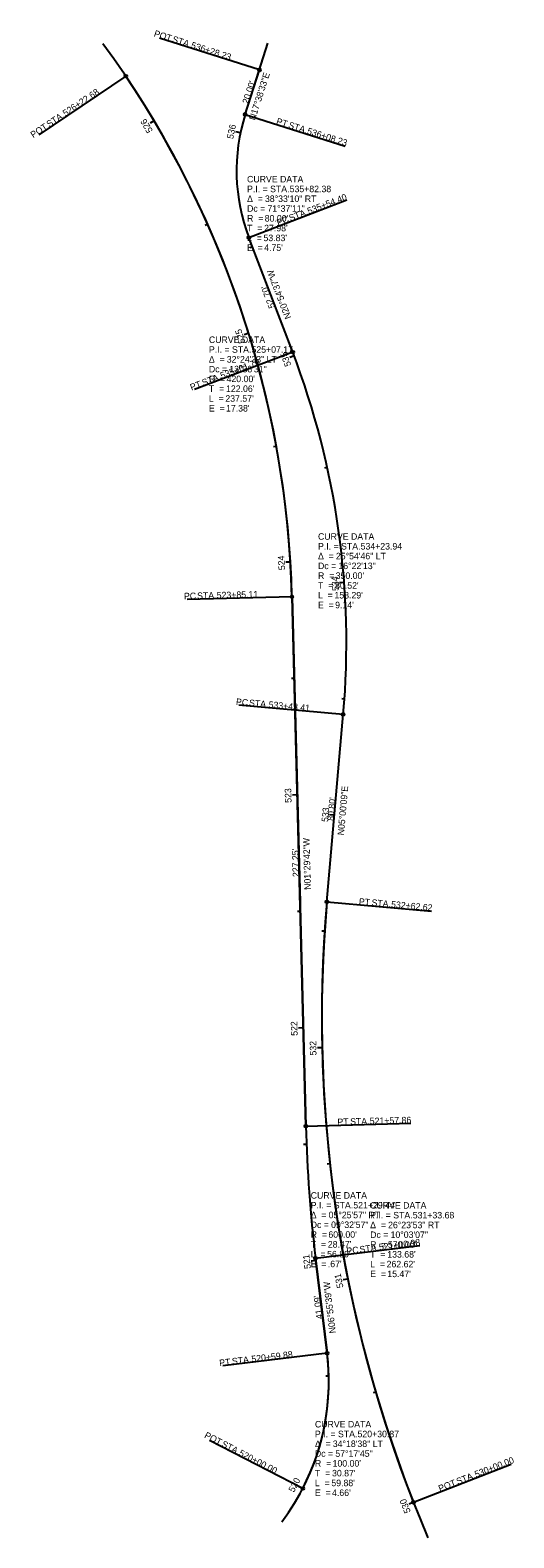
# Model space of a CAD drawing. Extents: x 152582 to 152790, y 330205 to 331194.
# Drawn here: x 152583 to 152790, y 330205 to 330852 of the extents above; entities that cross this region are included whole.
import ezdxf

# ---------------------------------------------------------------- set-up
doc = ezdxf.new("R2010")
doc.units = 0
for name, color, linetype in [('GE_P_Alignment_100_Cardinal_Points', 7, 'Continuous'), ('GE_P_Alignment_100_Stations', 7, 'Continuous'), ('MD_P_CURB_FACE_BOT', 7, 'Continuous'), ('MD_P_JCP_B', 7, 'Continuous'), ('MD_P_JCP_T', 7, 'Continuous'), ('PF_X_Ground_Line', 7, 'Continuous'), ('PV_P_Curb', 7, 'Continuous'), ('PV_P_EOP', 7, 'Continuous')]:
    doc.layers.add(name, color=color, linetype=linetype)

msp = doc.modelspace()

# ---------------------------------------------------------------- linework, layer by layer
at = {"layer": 'GE_P_Alignment_100_Cardinal_Points'}
for p, q in [((152675.23, 330815.5), (152681.29, 330834.56)), ((152695.55, 330713.47), (152676.74, 330762.7)), ((152695.26, 330608.53), (152698.69, 330477.25)), ((152710.22, 330477.55), (152717.26, 330558.04)), ((152701.19, 330381.36), (152697.69, 330515.61)), ((152705.37, 330324.65), (152710.32, 330283.86))]:
    msp.add_line(p, q, dxfattribs=at)
for centre, radius, start, end in [((152275.4, 330597.57), 420, 1.49511, 33.9043), ((152751.47, 330791.25), 80, 162.35743, 200.91029), ((152368.6, 330588.56), 350, 354.99762, 20.91029), ((153278.05, 330427.85), 570, 174.99762, 201.3957), ((153300.99, 330397.02), 600, 181.49511, 186.92749), ((152611.05, 330271.79), 100, 332.6438, 6.92749)]:
    msp.add_arc(centre, radius, start, end, dxfattribs=at)
at = {"layer": 'GE_P_Alignment_100_Stations'}
for p, q in [((152675.23, 330815.5), (152681.29, 330834.56)), ((152675.23, 330815.5), (152681.29, 330834.56)), ((152695.55, 330713.47), (152676.74, 330762.7)), ((152695.55, 330713.47), (152676.74, 330762.7)), ((152695.55, 330713.47), (152676.74, 330762.7)), ((152695.26, 330608.53), (152701.19, 330381.36)), ((152695.26, 330608.53), (152701.19, 330381.36)), ((152701.19, 330381.36), (152695.26, 330608.53)), ((152710.22, 330477.55), (152717.26, 330558.04)), ((152710.22, 330477.55), (152717.26, 330558.04)), ((152710.22, 330477.55), (152717.26, 330558.04)), ((152705.37, 330324.65), (152710.32, 330283.86)), ((152705.37, 330324.65), (152710.32, 330283.86)), ((152710.32, 330283.86), (152705.37, 330324.65))]:
    msp.add_line(p, q, dxfattribs=at)
for centre, radius, start, end in [((152275.4, 330597.57), 420, 1.49511, 33.9043), ((152275.4, 330597.57), 420, 1.49511, 33.9043), ((152751.47, 330791.25), 80, 162.35743, 200.91029), ((152751.47, 330791.25), 80, 162.35743, 200.91029), ((152751.47, 330791.25), 80, 162.35743, 200.91029), ((152368.6, 330588.56), 350, 354.99762, 20.91029), ((152368.6, 330588.56), 350, 354.99762, 20.91029), ((152368.6, 330588.56), 350, 354.99762, 20.91029), ((153278.05, 330427.85), 570, 174.99762, 201.3957), ((153278.05, 330427.85), 570, 174.99762, 201.3957), ((153300.99, 330397.02), 600, 181.49511, 186.92749), ((153300.99, 330397.02), 600, 181.49511, 186.92749), ((153300.99, 330397.02), 600, 181.49511, 186.92749), ((152611.05, 330271.79), 100, 332.61686, 6.92749), ((152611.05, 330271.79), 100, 332.61686, 6.92749)]:
    msp.add_arc(centre, radius, start, end, dxfattribs=at)
at = {"layer": 'MD_P_CURB_FACE_BOT'}
for p, q in [((152636.13, 330812.69), (152634.41, 330811.67)), ((152673.15, 330807.54), (152671.19, 330807.95)), ((152659.13, 330768.33), (152658.03, 330767.84)), ((152678.31, 330758.59), (152677.19, 330758.16)), ((152676.69, 330721.55), (152674.78, 330720.96)), ((152696.15, 330711.88), (152694.28, 330711.17)), ((152688.57, 330673.01), (152687.39, 330672.79)), ((152710.37, 330663.99), (152709.2, 330663.73)), ((152694.61, 330623.41), (152692.61, 330623.28)), ((152717.63, 330614.56), (152715.64, 330614.41)), ((152696.18, 330573.43), (152694.98, 330573.4)), ((152717.78, 330564.6), (152716.58, 330564.69)), ((152697.48, 330523.45), (152695.48, 330523.4)), ((152713.48, 330514.79), (152711.49, 330514.96)), ((152698.79, 330473.47), (152697.59, 330473.44)), ((152709.26, 330464.97), (152708.06, 330465.05)), ((152700.09, 330423.48), (152698.09, 330423.43)), ((152708.19, 330415), (152706.19, 330414.95)), ((152701.45, 330373.5), (152700.25, 330373.46)), ((152711.51, 330365.12), (152710.32, 330364.99)), ((152705.48, 330323.68), (152703.5, 330323.44)), ((152719.18, 330315.73), (152717.22, 330315.34)), ((152711.03, 330274), (152709.83, 330273.98)), ((152731.15, 330267.2), (152730, 330266.86)), ((152699.85, 330225.8), (152698.07, 330226.72)), ((152747.33, 330219.91), (152745.47, 330219.18))]:
    msp.add_line(p, q, dxfattribs=at)
at = {"layer": 'MD_P_JCP_B'}
for p, q in [((152681.29, 330834.56), (152638.41, 330848.2)), ((152623.99, 330831.85), (152586.64, 330806.75)), ((152675.23, 330815.5), (152718.12, 330801.86)), ((152676.74, 330762.7), (152718.78, 330778.76)), ((152695.55, 330713.47), (152653.51, 330697.41)), ((152695.26, 330608.53), (152650.28, 330607.36)), ((152717.26, 330558.04), (152672.44, 330561.96)), ((152710.22, 330477.55), (152755.05, 330473.63)), ((152701.19, 330381.36), (152746.18, 330382.54)), ((152705.37, 330324.65), (152750.04, 330330.08)), ((152710.32, 330283.86), (152665.65, 330278.43)), ((152699.85, 330225.8), (152659.89, 330246.5)), ((152747.33, 330219.91), (152789.23, 330236.32))]:
    msp.add_line(p, q, dxfattribs=at)
for centre in [(152623.99, 330831.85), (152681.29, 330834.56), (152675.23, 330815.5), (152676.74, 330762.7), (152695.55, 330713.47), (152695.26, 330608.53), (152717.26, 330558.04), (152710.22, 330477.55), (152701.19, 330381.36), (152705.37, 330324.65), (152710.32, 330283.86), (152699.85, 330225.8), (152747.33, 330219.91)]:
    msp.add_circle(centre, 0.6, dxfattribs=at)
at = {"layer": 'PF_X_Ground_Line'}
msp.add_line((152675.23, 330815.5), (152684.95, 330846.05), dxfattribs=at)
for centre, radius, start, end in [((152275.4, 330597.57), 420, 1.49511, 36.22828), ((153278.05, 330427.85), 570, 174.99762, 203.05087), ((152611.05, 330271.79), 100, 322.95588, 6.92749)]:
    msp.add_arc(centre, radius, start, end, dxfattribs=at)

# ---------------------------------------------------------------- texts
at = {"layer": 'MD_P_CURB_FACE_BOT'}
for s, rotation, p in [('526', 120.80976, (152635.7, 330808.53)), ('536', 78.25268, (152670.01, 330804.76)), ('525', 107.16791, (152675.28, 330717.65)), ('535', 110.63118, (152694.98, 330707.91)), ('524', 93.52605, (152692.32, 330619.99)), ('534', 94.26096, (152715.38, 330611.11)), ('523', 91.49511, (152695.07, 330520.11)), ('533', 84.99762, (152710.7, 330511.75)), ('522', 91.49511, (152697.68, 330420.14)), ('532', 91.29192, (152705.77, 330411.66)), ('521', 96.92749, (152703.38, 330320.25)), ('531', 101.34381, (152717.35, 330312.15)), ('520', 62.61686, (152696.09, 330223.98)), ('530', 111.3957, (152746.22, 330215.88))]:
    msp.add_text(s, height=2.8, rotation=rotation, dxfattribs=at).set_placement(p)
at = {"layer": 'MD_P_JCP_B'}
for s, rotation, p in [('POT', 342.35743, (152635.83, 330849.06)), (' STA. ', 342.35743, (152642.69, 330846.88)), ('536+28.23', 342.35743, (152651.7, 330844.02)), ('526+22.68', 33.9043, (152598.13, 330814.52)), ('POT', 33.9043, (152584.31, 330805.23)), (' STA. ', 33.9043, (152590.28, 330809.25)), ('PT', 342.35743, (152688.27, 330811.4)), (' STA. ', 342.35743, (152692.48, 330810.06)), ('536+08.23', 342.35743, (152701.49, 330807.19)), ('535+54.40', 20.91029, (152702.46, 330772.57)), ('PC', 20.91029, (152689.34, 330767.56)), (' STA. ', 20.91029, (152693.63, 330769.2)), ('535+01.70', 20.91029, (152665.13, 330701.9)), ('PT', 20.91029, (152652.18, 330696.95)), (' STA. ', 20.91029, (152656.31, 330698.53)), ('PC', 1.49511, (152648.98, 330607.37)), (' STA. ', 1.49511, (152653.57, 330607.49)), ('523+85.11', 1.49511, (152663.01, 330607.73)), ('PC', 354.99762, (152671.15, 330562.12)), (' STA. ', 354.99762, (152675.72, 330561.72)), ('533+43.41', 354.99762, (152685.13, 330560.89)), ('PT', 354.99762, (152723.83, 330476.4)), (' STA. ', 354.99762, (152728.23, 330476.02)), ('532+62.62', 354.99762, (152737.65, 330475.19)), ('PT', 1.49511, (152714.77, 330381.76)), (' STA. ', 1.49511, (152719.18, 330381.87)), ('521+57.86', 1.49511, (152728.63, 330382.12)), ('521+00.98', 6.92749, (152732.72, 330328.01)), ('PC', 6.92749, (152718.78, 330326.32)), (' STA. ', 6.92749, (152723.34, 330326.87)), ('PT', 6.92749, (152664.26, 330278.3)), (' STA. ', 6.92749, (152668.65, 330278.83)), ('520+59.88', 6.92749, (152678.03, 330279.97)), ('POT', 332.61686, (152657.42, 330247.82)), (' STA. ', 332.61686, (152663.82, 330244.51)), ('520+00.00', 332.61686, (152672.21, 330240.16)), ('530+00.00', 21.3957, (152774.18, 330230.47)), ('POT', 21.3957, (152758.68, 330224.4)), (' STA. ', 21.3957, (152765.38, 330227.02))]:
    msp.add_text(s, height=2.8, rotation=rotation, dxfattribs=at).set_placement(p)
at = {"layer": 'MD_P_JCP_T'}
for s, p in [('CURVE DATA', (152675.99, 330786.3)), ('P.I. = STA. ', (152675.99, 330782.1)), ('535+82.38', (152694.25, 330782.1)), ('Δ  = ', (152675.99, 330777.9)), ('38°33\'10" RT', (152683.66, 330777.9)), ('Dc = ', (152675.99, 330773.7)), ('R  = ', (152675.99, 330769.5)), ("80.00'", (152683.57, 330769.5)), ('71°37\'11"', (152684.72, 330773.7)), ('T  = ', (152675.99, 330765.3)), ("27.98'", (152683.32, 330765.3)), ('L  = ', (152675.99, 330761.1)), ('E  = ', (152675.99, 330756.9)), ("53.83'", (152683.03, 330761.1)), ("4.75'", (152683.33, 330756.9)), ('CURVE DATA', (152659.63, 330717.39)), ('P.I. = STA. ', (152659.63, 330713.19)), ('525+07.17', (152677.89, 330713.19)), ('Δ  = ', (152659.63, 330708.99)), ('Dc = ', (152659.63, 330704.79)), ('32°24\'33" LT', (152667.3, 330708.99)), ('13°38\'31"', (152668.37, 330704.79)), ('R  = ', (152659.63, 330700.59)), ("420.00'", (152667.21, 330700.59)), ('T  = ', (152659.63, 330696.39)), ('L  = ', (152659.63, 330692.19)), ("237.57'", (152666.67, 330692.19)), ("122.06'", (152666.97, 330696.39)), ('E  = ', (152659.63, 330687.99)), ("17.38'", (152666.97, 330687.99)), ('CURVE DATA', (152706.41, 330632.96)), ('P.I. = STA. ', (152706.41, 330628.76)), ('534+23.94', (152724.67, 330628.76)), ('Δ  = ', (152706.41, 330624.56)), ('Dc = ', (152706.41, 330620.36)), ('25°54\'46" LT', (152714.08, 330624.56)), ('16°22\'13"', (152715.14, 330620.36)), ('R  = ', (152706.41, 330616.16)), ("350.00'", (152713.99, 330616.16)), ('T  = ', (152706.41, 330611.96)), ('L  = ', (152706.41, 330607.76)), ("158.29'", (152713.45, 330607.76)), ("80.52'", (152713.74, 330611.96)), ('E  = ', (152706.41, 330603.56)), ("9.14'", (152713.75, 330603.56)), ('CURVE DATA', (152703.28, 330350.21)), ('Δ  = ', (152703.28, 330341.81)), ('P.I. = STA. ', (152703.28, 330346.01)), ('05°25\'57" RT', (152710.96, 330341.81)), ('521+29.44', (152721.55, 330346.01)), ('CURVE DATA', (152728.77, 330345.93)), ('P.I. = STA. ', (152728.77, 330341.73)), ('531+33.68', (152747.04, 330341.73)), ('Dc = ', (152703.28, 330337.61)), ('09°32\'57"', (152712.02, 330337.61)), ('Δ  = ', (152728.77, 330337.53)), ('26°23\'53" RT', (152736.45, 330337.53)), ('T  = ', (152703.28, 330329.21)), ('R  = ', (152703.28, 330333.41)), ("28.47'", (152710.62, 330329.21)), ("600.00'", (152710.86, 330333.41)), ('Dc = ', (152728.77, 330333.33)), ('R  = ', (152728.77, 330329.13)), ("570.00'", (152736.36, 330329.13)), ('10°03\'07"', (152737.51, 330333.33)), ('L  = ', (152703.28, 330325.01)), ("56.89'", (152710.32, 330325.01)), ('T  = ', (152728.77, 330324.93)), ("133.68'", (152736.11, 330324.93)), ('E  = ', (152703.28, 330320.81)), (".67'", (152710.62, 330320.81)), ('L  = ', (152728.77, 330320.73)), ('E  = ', (152728.77, 330316.53)), ("262.62'", (152735.82, 330320.73)), ("15.47'", (152736.12, 330316.53)), ('CURVE DATA', (152705.09, 330252.03)), ('P.I. = STA. ', (152705.09, 330247.83)), ('520+30.87', (152723.35, 330247.83)), ('Δ  = ', (152705.09, 330243.63)), ('Dc = ', (152705.09, 330239.43)), ('34°18\'38" LT', (152712.76, 330243.63)), ('57°17\'45"', (152713.83, 330239.43)), ('R  = ', (152705.09, 330235.23)), ("100.00'", (152712.67, 330235.23)), ('T  = ', (152705.09, 330231.03)), ('L  = ', (152705.09, 330226.83)), ("59.88'", (152712.13, 330226.83)), ("30.87'", (152712.42, 330231.03)), ('E  = ', (152705.09, 330222.63)), ("4.66'", (152712.43, 330222.63))]:
    msp.add_text(s, height=2.8, dxfattribs=at).set_placement(p)
at = {"layer": 'PV_P_Curb'}
for s, rotation, p in [('N17°38\'33"E', 72.35743, (152679.39, 330812.74)), ('N20°54\'37"W', 110.91029, (152695.02, 330728.3)), ('N05°00\'09"E', 84.99762, (152717.53, 330506.06)), ('N01°29\'42"W', 91.49511, (152703.35, 330482.76)), ('N06°55\'39"W', 96.92749, (152714.1, 330292.61))]:
    msp.add_text(s, height=2.8, rotation=rotation, dxfattribs=at).set_placement(p)
at = {"layer": 'PV_P_EOP'}
for s, rotation, p in [("20.00'", 72.35743, (152676.54, 330819.74)), ("52.70'", 110.91029, (152688.09, 330732.88)), ("80.80'", 84.99762, (152713.21, 330512.26)), ("227.25'", 91.49511, (152698.36, 330488.27)), ("41.09'", 96.92749, (152708.47, 330298.73))]:
    msp.add_text(s, height=2.8, rotation=rotation, dxfattribs=at).set_placement(p)

doc.saveas('drawing.dxf')
